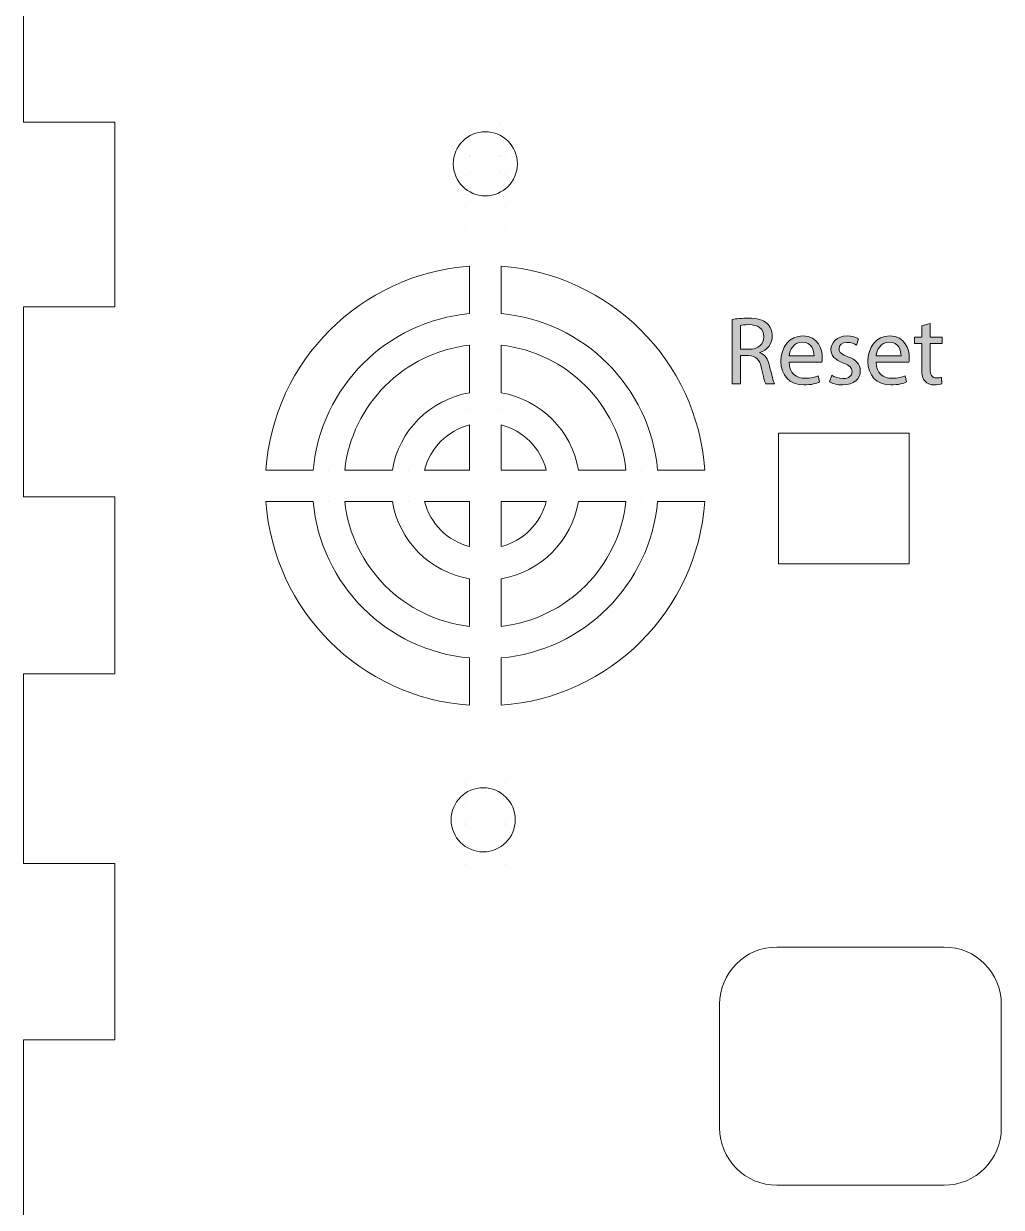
# Model space of a CAD drawing. Header units: inches. Extents: x -23 to 288, y -150 to 216.
# Drawn here: x 90.9 to 133.6, y -105.2 to -53.5 of the extents above; entities that cross this region are included whole.
import ezdxf

# ---------------------------------------------------------------- set-up
doc = ezdxf.new("R2010")
doc.units = ezdxf.units.IN
doc.header["$MEASUREMENT"] = 0

# ---------------------------------------------------------------- blocks, each defined once
blk = doc.blocks.new('block 295')
at = {"color": 7, "lineweight": 15, "true_color": 0xffffff}
blk.add_lwpolyline([(90.918, -57.85), (90.918, -49.525)], dxfattribs=at)
blk = doc.blocks.new('block 296')
at = {"color": 7, "lineweight": 15, "true_color": 0xffffff}
blk.add_lwpolyline([(94.905, -57.85), (90.918, -57.85)], dxfattribs=at)
blk = doc.blocks.new('block 297')
at = {"color": 7, "lineweight": 15, "true_color": 0xffffff}
blk.add_lwpolyline([(94.905, -65.915), (94.905, -57.85)], dxfattribs=at)
blk = doc.blocks.new('block 298')
at = {"color": 7, "lineweight": 15, "true_color": 0xffffff}
blk.add_lwpolyline([(90.918, -65.915), (94.905, -65.915)], dxfattribs=at)
blk = doc.blocks.new('block 299')
at = {"color": 7, "lineweight": 15, "true_color": 0xffffff}
blk.add_lwpolyline([(90.918, -74.206), (90.918, -65.915)], dxfattribs=at)
blk = doc.blocks.new('block 300')
at = {"color": 7, "lineweight": 15, "true_color": 0xffffff}
blk.add_lwpolyline([(94.905, -74.206), (90.918, -74.206)], dxfattribs=at)
blk = doc.blocks.new('block 301')
at = {"color": 7, "lineweight": 15, "true_color": 0xffffff}
blk.add_lwpolyline([(94.905, -81.932), (94.905, -74.206)], dxfattribs=at)
blk = doc.blocks.new('block 302')
at = {"color": 7, "lineweight": 15, "true_color": 0xffffff}
blk.add_lwpolyline([(90.918, -81.932), (94.905, -81.932)], dxfattribs=at)
blk = doc.blocks.new('block 303')
at = {"color": 7, "lineweight": 15, "true_color": 0xffffff}
blk.add_lwpolyline([(90.918, -90.222), (90.918, -81.932)], dxfattribs=at)
blk = doc.blocks.new('block 304')
at = {"color": 7, "lineweight": 15, "true_color": 0xffffff}
blk.add_lwpolyline([(94.905, -90.222), (90.918, -90.222)], dxfattribs=at)
blk = doc.blocks.new('block 305')
at = {"color": 7, "lineweight": 15, "true_color": 0xffffff}
blk.add_lwpolyline([(94.905, -97.912), (94.905, -90.222)], dxfattribs=at)
blk = doc.blocks.new('block 306')
at = {"color": 7, "lineweight": 15, "true_color": 0xffffff}
blk.add_lwpolyline([(90.918, -97.912), (94.905, -97.912)], dxfattribs=at)
blk = doc.blocks.new('block 307')
at = {"color": 7, "lineweight": 15, "true_color": 0xffffff}
blk.add_lwpolyline([(90.918, -106.203), (90.918, -97.912)], dxfattribs=at)
blk = doc.blocks.new('block 363')
at = {"color": 7, "lineweight": 9, "true_color": 0xffffff}
blk.add_lwpolyline([(110.205, -87.536), (110.205, -87.536)], dxfattribs=at)
blk = doc.blocks.new('block 364')
at = {"color": 7, "lineweight": 9, "true_color": 0xffffff}
for points in [[(104.248, -74.409), (104.248, -74.409)], [(110.392, -80.553), (110.392, -80.553)]]:
    blk.add_lwpolyline(points, dxfattribs=at)
blk = doc.blocks.new('block 365')
at = {"color": 7, "lineweight": 9, "true_color": 0xffffff}
for points in [[(107.715, -74.409), (107.715, -74.409)], [(110.392, -77.086), (110.392, -77.086)]]:
    blk.add_lwpolyline(points, dxfattribs=at)
blk = doc.blocks.new('block 366')
at = {"color": 7, "lineweight": 9, "true_color": 0xffffff}
for points in [[(110.392, -70.36), (110.392, -70.36)], [(107.715, -73.036), (107.715, -73.036)]]:
    blk.add_lwpolyline(points, dxfattribs=at)
blk = doc.blocks.new('block 367')
at = {"color": 7, "lineweight": 9, "true_color": 0xffffff}
for points in [[(110.392, -66.892), (110.392, -66.892)], [(104.248, -73.036), (104.248, -73.036)]]:
    blk.add_lwpolyline(points, dxfattribs=at)
blk = doc.blocks.new('block 368')
at = {"color": 7, "lineweight": 9, "true_color": 0xffffff}
for points in [[(111.765, -70.36), (111.765, -70.36)], [(114.442, -73.036), (114.442, -73.036)]]:
    blk.add_lwpolyline(points, dxfattribs=at)
blk = doc.blocks.new('block 369')
at = {"color": 7, "lineweight": 9, "true_color": 0xffffff}
for points in [[(111.765, -66.892), (111.765, -66.892)], [(117.909, -73.036), (117.909, -73.036)]]:
    blk.add_lwpolyline(points, dxfattribs=at)
blk = doc.blocks.new('block 370')
at = {"color": 7, "lineweight": 9, "true_color": 0xffffff}
for points in [[(114.442, -74.409), (114.442, -74.409)], [(111.765, -77.086), (111.765, -77.086)]]:
    blk.add_lwpolyline(points, dxfattribs=at)
blk = doc.blocks.new('block 371')
at = {"color": 7, "lineweight": 9, "true_color": 0xffffff}
for points in [[(117.909, -74.409), (117.909, -74.409)], [(111.765, -80.553), (111.765, -80.553)]]:
    blk.add_lwpolyline(points, dxfattribs=at)
blk = doc.blocks.new('block 372')
at = {"color": 7, "lineweight": 9, "true_color": 0xffffff}
blk.add_lwpolyline([(110.205, -88.411), (110.205, -88.411)], dxfattribs=at)
blk = doc.blocks.new('block 373')
at = {"color": 7, "lineweight": 9, "true_color": 0xffffff}
blk.add_open_spline([(110.392, -69.662), (108.663, -69.954), (107.309, -71.308), (107.017, -73.036)], degree=3, dxfattribs=at)
blk = doc.blocks.new('block 374')
at = {"color": 7, "lineweight": 9, "true_color": 0xffffff}
blk.add_open_spline([(110.392, -66.203), (106.764, -66.534), (103.889, -69.408), (103.558, -73.036)], degree=3, dxfattribs=at)
blk = doc.blocks.new('block 375')
at = {"color": 7, "lineweight": 9, "true_color": 0xffffff}
blk.add_open_spline([(103.558, -74.409), (103.889, -78.037), (106.764, -80.912), (110.392, -81.243)], degree=3, dxfattribs=at)
blk = doc.blocks.new('block 376')
at = {"color": 7, "lineweight": 9, "true_color": 0xffffff}
blk.add_open_spline([(107.017, -74.409), (107.309, -76.138), (108.663, -77.492), (110.392, -77.784)], degree=3, dxfattribs=at)
blk = doc.blocks.new('block 377')
at = {"color": 7, "lineweight": 9, "true_color": 0xffffff}
blk.add_open_spline([(111.765, -77.784), (113.493, -77.492), (114.848, -76.138), (115.14, -74.409)], degree=3, dxfattribs=at)
blk = doc.blocks.new('block 378')
at = {"color": 7, "lineweight": 9, "true_color": 0xffffff}
blk.add_open_spline([(115.14, -73.036), (114.848, -71.308), (113.493, -69.954), (111.765, -69.662)], degree=3, dxfattribs=at)
blk = doc.blocks.new('block 379')
at = {"color": 7, "lineweight": 9, "true_color": 0xffffff}
blk.add_open_spline([(118.599, -73.036), (118.267, -69.408), (115.393, -66.534), (111.765, -66.203)], degree=3, dxfattribs=at)
blk = doc.blocks.new('block 380')
at = {"color": 7, "lineweight": 9, "true_color": 0xffffff}
blk.add_open_spline([(111.765, -81.243), (115.393, -80.912), (118.267, -78.037), (118.599, -74.409)], degree=3, dxfattribs=at)
blk = doc.blocks.new('block 381')
at = {"color": 7, "lineweight": 9, "true_color": 0xffffff}
blk.add_open_spline([(110.392, -64.137), (105.625, -64.478), (101.833, -68.27), (101.492, -73.036)], degree=3, dxfattribs=at)
blk = doc.blocks.new('block 382')
at = {"color": 7, "lineweight": 9, "true_color": 0xffffff}
blk.add_lwpolyline([(110.205, -86.661), (110.205, -86.661)], dxfattribs=at)
blk = doc.blocks.new('block 383')
at = {"color": 7, "lineweight": 9, "true_color": 0xffffff}
blk.add_open_spline([(110.392, -71.064), (109.425, -71.314), (108.669, -72.069), (108.42, -73.036)], degree=3, dxfattribs=at)
blk = doc.blocks.new('block 384')
at = {"color": 7, "lineweight": 9, "true_color": 0xffffff}
blk.add_open_spline([(110.392, -67.583), (107.523, -67.903), (105.259, -70.168), (104.938, -73.036)], degree=3, dxfattribs=at)
blk = doc.blocks.new('block 385')
at = {"color": 7, "lineweight": 9, "true_color": 0xffffff}
blk.add_open_spline([(101.492, -74.409), (101.833, -79.176), (105.625, -82.968), (110.392, -83.309)], degree=3, dxfattribs=at)
blk = doc.blocks.new('block 386')
at = {"color": 7, "lineweight": 9, "true_color": 0xffffff}
blk.add_open_spline([(104.938, -74.409), (105.259, -77.278), (107.523, -79.542), (110.392, -79.863)], degree=3, dxfattribs=at)
blk = doc.blocks.new('block 387')
at = {"color": 7, "lineweight": 9, "true_color": 0xffffff}
blk.add_open_spline([(108.42, -74.409), (108.669, -75.377), (109.425, -76.132), (110.392, -76.382)], degree=3, dxfattribs=at)
blk = doc.blocks.new('block 388')
at = {"color": 7, "lineweight": 9, "true_color": 0xffffff}
blk.add_open_spline([(111.765, -76.382), (112.732, -76.132), (113.487, -75.377), (113.737, -74.409)], degree=3, dxfattribs=at)
blk = doc.blocks.new('block 389')
at = {"color": 7, "lineweight": 9, "true_color": 0xffffff}
blk.add_open_spline([(113.737, -73.036), (113.487, -72.069), (112.732, -71.314), (111.765, -71.064)], degree=3, dxfattribs=at)
blk = doc.blocks.new('block 390')
at = {"color": 7, "lineweight": 9, "true_color": 0xffffff}
blk.add_open_spline([(117.219, -73.036), (116.898, -70.168), (114.634, -67.903), (111.765, -67.583)], degree=3, dxfattribs=at)
blk = doc.blocks.new('block 391')
at = {"color": 7, "lineweight": 9, "true_color": 0xffffff}
blk.add_open_spline([(120.665, -73.036), (120.323, -68.27), (116.532, -64.478), (111.765, -64.137)], degree=3, dxfattribs=at)
blk = doc.blocks.new('block 392')
at = {"color": 7, "lineweight": 9, "true_color": 0xffffff}
blk.add_open_spline([(111.765, -83.309), (116.532, -82.968), (120.323, -79.176), (120.665, -74.409)], degree=3, dxfattribs=at)
blk = doc.blocks.new('block 393')
at = {"color": 7, "lineweight": 9, "true_color": 0xffffff}
blk.add_open_spline([(111.765, -79.863), (114.634, -79.542), (116.898, -77.278), (117.219, -74.409)], degree=3, dxfattribs=at)
blk = doc.blocks.new('block 394')
at = {"color": 7, "lineweight": 9, "true_color": 0xffffff}
blk.add_lwpolyline([(110.403, -60.698), (110.403, -60.698)], dxfattribs=at)
blk = doc.blocks.new('block 395')
at = {"color": 7, "lineweight": 9, "true_color": 0xffffff}
blk.add_lwpolyline([(110.403, -60.022), (110.403, -60.022)], dxfattribs=at)
blk = doc.blocks.new('block 396')
at = {"color": 7, "lineweight": 9, "true_color": 0xffffff}
blk.add_lwpolyline([(111.754, -60.698), (111.754, -60.698)], dxfattribs=at)
blk = doc.blocks.new('block 397')
at = {"color": 7, "lineweight": 9, "true_color": 0xffffff}
blk.add_lwpolyline([(111.754, -60.022), (111.754, -60.022)], dxfattribs=at)
blk = doc.blocks.new('block 398')
at = {"color": 7, "lineweight": 9, "true_color": 0xffffff}
blk.add_lwpolyline([(111.952, -86.661), (111.952, -86.661)], dxfattribs=at)
blk = doc.blocks.new('block 399')
at = {"color": 7, "lineweight": 9, "true_color": 0xffffff}
blk.add_lwpolyline([(111.952, -87.536), (111.952, -87.536)], dxfattribs=at)
blk = doc.blocks.new('block 400')
at = {"color": 7, "lineweight": 9, "true_color": 0xffffff}
for points in [[(111.754, -59.345), (111.754, -59.345)], [(118.776, -73.036), (118.776, -73.036)]]:
    blk.add_lwpolyline(points, dxfattribs=at)
blk = doc.blocks.new('block 401')
at = {"color": 7, "lineweight": 9, "true_color": 0xffffff}
blk.add_lwpolyline([(110.403, -59.345), (110.403, -59.345)], dxfattribs=at)
blk = doc.blocks.new('block 402')
at = {"color": 7, "lineweight": 9, "true_color": 0xffffff}
for points in [[(118.776, -74.409), (118.776, -74.409)], [(111.952, -88.411), (111.952, -88.411)]]:
    blk.add_lwpolyline(points, dxfattribs=at)
blk = doc.blocks.new('block 403')
at = {"color": 7, "lineweight": 9, "true_color": 0xffffff}
blk.add_lwpolyline([(111.765, -73.036), (111.765, -71.064)], dxfattribs=at)
blk = doc.blocks.new('block 404')
at = {"color": 7, "lineweight": 9, "true_color": 0xffffff}
blk.add_lwpolyline([(110.392, -69.662), (110.392, -67.583)], dxfattribs=at)
blk = doc.blocks.new('block 405')
at = {"color": 7, "lineweight": 9, "true_color": 0xffffff}
blk.add_lwpolyline([(110.205, -86.661), (110.205, -86.661)], dxfattribs=at)
blk = doc.blocks.new('block 406')
at = {"color": 7, "lineweight": 9, "true_color": 0xffffff}
blk.add_lwpolyline([(111.765, -73.036), (113.737, -73.036)], dxfattribs=at)
blk = doc.blocks.new('block 407')
at = {"color": 7, "lineweight": 9, "true_color": 0xffffff}
blk.add_lwpolyline([(110.392, -73.036), (110.392, -71.064)], dxfattribs=at)
blk = doc.blocks.new('block 408')
at = {"color": 7, "lineweight": 9, "true_color": 0xffffff}
blk.add_lwpolyline([(118.599, -73.036), (120.665, -73.036)], dxfattribs=at)
blk = doc.blocks.new('block 409')
at = {"color": 7, "lineweight": 9, "true_color": 0xffffff}
blk.add_lwpolyline([(118.599, -74.409), (120.665, -74.409)], dxfattribs=at)
blk = doc.blocks.new('block 410')
at = {"color": 7, "lineweight": 9, "true_color": 0xffffff}
blk.add_lwpolyline([(115.14, -73.036), (117.219, -73.036)], dxfattribs=at)
blk = doc.blocks.new('block 411')
at = {"color": 7, "lineweight": 9, "true_color": 0xffffff}
for points in [[(111.765, -74.409), (113.737, -74.409)], [(115.14, -74.409), (117.219, -74.409)]]:
    blk.add_lwpolyline(points, dxfattribs=at)
blk = doc.blocks.new('block 412')
at = {"color": 7, "lineweight": 9, "true_color": 0xffffff}
blk.add_lwpolyline([(108.42, -74.409), (110.392, -74.409)], dxfattribs=at)
blk = doc.blocks.new('block 413')
at = {"color": 7, "lineweight": 9, "true_color": 0xffffff}
blk.add_lwpolyline([(108.42, -73.036), (110.392, -73.036)], dxfattribs=at)
blk = doc.blocks.new('block 414')
at = {"color": 7, "lineweight": 9, "true_color": 0xffffff}
blk.add_lwpolyline([(104.938, -73.036), (107.017, -73.036)], dxfattribs=at)
blk = doc.blocks.new('block 415')
at = {"color": 7, "lineweight": 9, "true_color": 0xffffff}
blk.add_lwpolyline([(104.938, -74.409), (107.017, -74.409)], dxfattribs=at)
blk = doc.blocks.new('block 416')
at = {"color": 7, "lineweight": 9, "true_color": 0xffffff}
blk.add_lwpolyline([(101.492, -74.409), (103.558, -74.409)], dxfattribs=at)
blk = doc.blocks.new('block 417')
at = {"color": 7, "lineweight": 9, "true_color": 0xffffff}
blk.add_lwpolyline([(101.492, -73.036), (103.558, -73.036)], dxfattribs=at)
blk = doc.blocks.new('block 418')
at = {"color": 7, "lineweight": 9, "true_color": 0xffffff}
blk.add_lwpolyline([(110.392, -76.382), (110.392, -74.409)], dxfattribs=at)
blk = doc.blocks.new('block 419')
at = {"color": 7, "lineweight": 9, "true_color": 0xffffff}
blk.add_lwpolyline([(111.765, -76.382), (111.765, -74.409)], dxfattribs=at)
blk = doc.blocks.new('block 420')
at = {"color": 7, "lineweight": 9, "true_color": 0xffffff}
blk.add_lwpolyline([(110.392, -79.863), (110.392, -77.784)], dxfattribs=at)
blk = doc.blocks.new('block 421')
at = {"color": 7, "lineweight": 9, "true_color": 0xffffff}
blk.add_lwpolyline([(111.765, -79.863), (111.765, -77.784)], dxfattribs=at)
blk = doc.blocks.new('block 422')
at = {"color": 7, "lineweight": 9, "true_color": 0xffffff}
blk.add_lwpolyline([(110.392, -83.309), (110.392, -81.243)], dxfattribs=at)
blk = doc.blocks.new('block 423')
at = {"color": 7, "lineweight": 9, "true_color": 0xffffff}
blk.add_lwpolyline([(111.765, -83.309), (111.765, -81.243)], dxfattribs=at)
blk = doc.blocks.new('block 424')
at = {"color": 7, "lineweight": 9, "true_color": 0xffffff}
blk.add_lwpolyline([(111.952, -86.661), (111.952, -86.661)], dxfattribs=at)
blk = doc.blocks.new('block 425')
at = {"color": 7, "lineweight": 9, "true_color": 0xffffff}
blk.add_lwpolyline([(111.765, -69.662), (111.765, -67.583)], dxfattribs=at)
blk = doc.blocks.new('block 426')
at = {"color": 7, "lineweight": 9, "true_color": 0xffffff}
blk.add_lwpolyline([(110.392, -66.203), (110.392, -64.137)], dxfattribs=at)
blk = doc.blocks.new('block 427')
at = {"color": 7, "lineweight": 9, "true_color": 0xffffff}
blk.add_lwpolyline([(111.765, -66.203), (111.765, -64.137)], dxfattribs=at)
blk = doc.blocks.new('block 428')
at = {"color": 7, "lineweight": 9, "true_color": 0xffffff}
blk.add_lwpolyline([(110.403, -60.698), (110.403, -60.698)], dxfattribs=at)
blk = doc.blocks.new('block 429')
at = {"color": 7, "lineweight": 9, "true_color": 0xffffff}
blk.add_lwpolyline([(111.754, -60.698), (111.754, -60.698)], dxfattribs=at)
blk = doc.blocks.new('block 430')
at = {"color": 7, "lineweight": 9, "true_color": 0xffffff}
blk.add_lwpolyline([(111.078, -73.723), (111.078, -73.723)], dxfattribs=at)
blk = doc.blocks.new('block 431')
at = {"color": 7, "lineweight": 9, "true_color": 0xffffff}
blk.add_lwpolyline([(111.078, -73.723), (111.078, -73.723)], dxfattribs=at)
blk = doc.blocks.new('block 362')
for name in ['block 401', 'block 400', 'block 395', 'block 397', 'block 394', 'block 428', 'block 396', 'block 429', 'block 381', 'block 426', 'block 391', 'block 427', 'block 374', 'block 379', 'block 367', 'block 369', 'block 384', 'block 404', 'block 390', 'block 425', 'block 373', 'block 378', 'block 366', 'block 368', 'block 383', 'block 407', 'block 389', 'block 403', 'block 417', 'block 414', 'block 413', 'block 406', 'block 410', 'block 408', 'block 430', 'block 431', 'block 385', 'block 416', 'block 375', 'block 364', 'block 386', 'block 415', 'block 376', 'block 365', 'block 387', 'block 412', 'block 418', 'block 370', 'block 371', 'block 377', 'block 380', 'block 388', 'block 392', 'block 393', 'block 411', 'block 419', 'block 402', 'block 409', 'block 420', 'block 421', 'block 422', 'block 423', 'block 382', 'block 405', 'block 398', 'block 424', 'block 363', 'block 399', 'block 372']:
    blk.add_blockref(name, (0, 0))
blk = doc.blocks.new('block 432')
at = {"color": 7, "lineweight": 9, "true_color": 0xffffff}
blk.add_lwpolyline([(110.205, -60.656), (110.205, -60.656)], dxfattribs=at)
blk = doc.blocks.new('block 433')
at = {"color": 7, "lineweight": 9, "true_color": 0xffffff}
blk.add_lwpolyline([(110.205, -60.656), (110.205, -60.656)], dxfattribs=at)
blk = doc.blocks.new('block 434')
at = {"color": 7, "lineweight": 9, "true_color": 0xffffff}
blk.add_lwpolyline([(111.952, -60.656), (111.952, -60.656)], dxfattribs=at)
blk = doc.blocks.new('block 269')
at = {"color": 7, "lineweight": 9, "true_color": 0xffffff}
for points in [[(111.952, -60.656), (111.952, -60.656)], [(110.205, -61.531), (110.205, -61.531)], [(111.952, -61.531), (111.952, -61.531)], [(110.205, -62.406), (110.205, -62.406)], [(111.952, -62.406), (111.952, -62.406)]]:
    blk.add_lwpolyline(points, dxfattribs=at)
at = {"color": 7, "lineweight": 15, "true_color": 0xffffff}
for points in [[(111.078, -61.062), (111.078, -61.062)], [(111.078, -61.062), (111.078, -61.062)], [(111.078, -87.067), (111.078, -87.067)]]:
    blk.add_lwpolyline(points, dxfattribs=at)
for name in ['block 295', 'block 296', 'block 297', 'block 362', 'block 432', 'block 433', 'block 434', 'block 298', 'block 299', 'block 300', 'block 301', 'block 302', 'block 303', 'block 304', 'block 305', 'block 306', 'block 307']:
    blk.add_blockref(name, (0, 0))
blk = doc.blocks.new('block 685')
at = {"true_color": 0xffffff}
h = blk.add_hatch(color=7, dxfattribs=at)
h.dxf.hatch_style = 2
edge = h.paths.add_edge_path()
edge.add_spline(control_points=[(121.851, -66.462), (122.037, -66.424), (122.303, -66.403), (122.557, -66.403), (122.951, -66.403), (123.205, -66.475), (123.382, -66.636), (123.526, -66.763), (123.607, -66.957), (123.607, -67.177), (123.607, -67.554), (123.37, -67.803), (123.069, -67.905), (123.069, -67.905), (123.069, -67.918), (123.069, -67.918), (123.289, -67.994), (123.42, -68.197), (123.488, -68.493), (123.581, -68.891), (123.649, -69.166), (123.708, -69.276), (123.708, -69.276), (123.327, -69.276), (123.327, -69.276), (123.281, -69.195), (123.217, -68.95), (123.137, -68.595), (123.052, -68.201), (122.9, -68.053), (122.566, -68.04), (122.566, -68.04), (122.219, -68.04), (122.219, -68.04), (122.219, -68.04), (122.219, -69.276), (122.219, -69.276), (122.219, -69.276), (121.851, -69.276), (121.851, -69.276), (121.851, -69.276), (121.851, -66.462), (121.851, -66.462)], knot_values=[0, 0, 0, 0, 1, 1, 1, 2, 2, 2, 3, 3, 3, 4, 4, 4, 5, 5, 5, 6, 6, 6, 7, 7, 7, 8, 8, 8, 9, 9, 9, 10, 10, 10, 11, 11, 11, 12, 12, 12, 13, 13, 13, 14, 14, 14, 14], degree=3, periodic=1)
edge = h.paths.add_edge_path()
edge.add_spline(control_points=[(122.219, -67.761), (122.219, -67.761), (122.595, -67.761), (122.595, -67.761), (122.989, -67.761), (123.238, -67.545), (123.238, -67.219), (123.238, -66.851), (122.972, -66.691), (122.583, -66.686), (122.405, -66.686), (122.278, -66.703), (122.219, -66.72), (122.219, -66.72), (122.219, -67.761), (122.219, -67.761)], knot_values=[0, 0, 0, 0, 1, 1, 1, 2, 2, 2, 3, 3, 3, 4, 4, 4, 5, 5, 5, 5], degree=3, periodic=1)
h = blk.add_hatch(color=7, dxfattribs=at)
h.dxf.hatch_style = 2
edge = h.paths.add_edge_path()
edge.add_spline(control_points=[(130.499, -66.64), (130.499, -66.64), (130.499, -67.228), (130.499, -67.228), (130.499, -67.228), (131.032, -67.228), (131.032, -67.228), (131.032, -67.228), (131.032, -67.511), (131.032, -67.511), (131.032, -67.511), (130.499, -67.511), (130.499, -67.511), (130.499, -67.511), (130.499, -68.616), (130.499, -68.616), (130.499, -68.87), (130.571, -69.014), (130.778, -69.014), (130.876, -69.014), (130.947, -69.001), (130.994, -68.988), (130.994, -68.988), (131.011, -69.267), (131.011, -69.267), (130.939, -69.297), (130.825, -69.318), (130.681, -69.318), (130.507, -69.318), (130.368, -69.263), (130.279, -69.161), (130.173, -69.051), (130.135, -68.87), (130.135, -68.628), (130.135, -68.628), (130.135, -67.511), (130.135, -67.511), (130.135, -67.511), (129.818, -67.511), (129.818, -67.511), (129.818, -67.511), (129.818, -67.228), (129.818, -67.228), (129.818, -67.228), (130.135, -67.228), (130.135, -67.228), (130.135, -67.228), (130.135, -66.737), (130.135, -66.737), (130.135, -66.737), (130.499, -66.64), (130.499, -66.64)], knot_values=[0, 0, 0, 0, 1, 1, 1, 2, 2, 2, 3, 3, 3, 4, 4, 4, 5, 5, 5, 6, 6, 6, 7, 7, 7, 8, 8, 8, 9, 9, 9, 10, 10, 10, 11, 11, 11, 12, 12, 12, 13, 13, 13, 14, 14, 14, 15, 15, 15, 16, 16, 16, 17, 17, 17, 17], degree=3, periodic=1)
h = blk.add_hatch(color=7, dxfattribs=at)
h.dxf.hatch_style = 2
edge = h.paths.add_edge_path()
edge.add_spline(control_points=[(124.34, -68.319), (124.348, -68.823), (124.67, -69.03), (125.042, -69.03), (125.309, -69.03), (125.47, -68.984), (125.609, -68.925), (125.609, -68.925), (125.673, -69.191), (125.673, -69.191), (125.541, -69.25), (125.317, -69.318), (124.991, -69.318), (124.361, -69.318), (123.984, -68.903), (123.984, -68.286), (123.984, -67.668), (124.348, -67.181), (124.945, -67.181), (125.613, -67.181), (125.791, -67.77), (125.791, -68.146), (125.791, -68.222), (125.783, -68.281), (125.778, -68.319), (125.778, -68.319), (124.34, -68.319), (124.34, -68.319)], knot_values=[0, 0, 0, 0, 1, 1, 1, 2, 2, 2, 3, 3, 3, 4, 4, 4, 5, 5, 5, 6, 6, 6, 7, 7, 7, 8, 8, 8, 9, 9, 9, 9], degree=3, periodic=1)
edge = h.paths.add_edge_path()
edge.add_spline(control_points=[(125.431, -68.053), (125.436, -67.816), (125.334, -67.448), (124.915, -67.448), (124.539, -67.448), (124.374, -67.795), (124.344, -68.053), (124.344, -68.053), (125.431, -68.053), (125.431, -68.053)], knot_values=[0, 0, 0, 0, 1, 1, 1, 2, 2, 2, 3, 3, 3, 3], degree=3, periodic=1)
h = blk.add_hatch(color=7, dxfattribs=at)
h.dxf.hatch_style = 2
edge = h.paths.add_edge_path()
edge.add_spline(control_points=[(126.202, -68.895), (126.313, -68.967), (126.507, -69.043), (126.693, -69.043), (126.964, -69.043), (127.091, -68.908), (127.091, -68.738), (127.091, -68.561), (126.985, -68.463), (126.71, -68.362), (126.342, -68.231), (126.169, -68.028), (126.169, -67.782), (126.169, -67.452), (126.435, -67.181), (126.875, -67.181), (127.083, -67.181), (127.265, -67.241), (127.379, -67.308), (127.379, -67.308), (127.286, -67.579), (127.286, -67.579), (127.205, -67.528), (127.057, -67.46), (126.867, -67.46), (126.647, -67.46), (126.524, -67.588), (126.524, -67.74), (126.524, -67.909), (126.647, -67.985), (126.913, -68.087), (127.269, -68.222), (127.451, -68.4), (127.451, -68.705), (127.451, -69.064), (127.171, -69.318), (126.685, -69.318), (126.461, -69.318), (126.253, -69.263), (126.109, -69.179), (126.109, -69.179), (126.202, -68.895), (126.202, -68.895)], knot_values=[0, 0, 0, 0, 1, 1, 1, 2, 2, 2, 3, 3, 3, 4, 4, 4, 5, 5, 5, 6, 6, 6, 7, 7, 7, 8, 8, 8, 9, 9, 9, 10, 10, 10, 11, 11, 11, 12, 12, 12, 13, 13, 13, 14, 14, 14, 14], degree=3, periodic=1)
h = blk.add_hatch(color=7, dxfattribs=at)
h.dxf.hatch_style = 2
edge = h.paths.add_edge_path()
edge.add_spline(control_points=[(128.137, -68.319), (128.145, -68.823), (128.467, -69.03), (128.839, -69.03), (129.106, -69.03), (129.267, -68.984), (129.406, -68.925), (129.406, -68.925), (129.47, -69.191), (129.47, -69.191), (129.339, -69.25), (129.114, -69.318), (128.789, -69.318), (128.158, -69.318), (127.782, -68.903), (127.782, -68.286), (127.782, -67.668), (128.145, -67.181), (128.742, -67.181), (129.411, -67.181), (129.588, -67.77), (129.588, -68.146), (129.588, -68.222), (129.58, -68.281), (129.576, -68.319), (129.576, -68.319), (128.137, -68.319), (128.137, -68.319)], knot_values=[0, 0, 0, 0, 1, 1, 1, 2, 2, 2, 3, 3, 3, 4, 4, 4, 5, 5, 5, 6, 6, 6, 7, 7, 7, 8, 8, 8, 9, 9, 9, 9], degree=3, periodic=1)
edge = h.paths.add_edge_path()
edge.add_spline(control_points=[(129.229, -68.053), (129.233, -67.816), (129.131, -67.448), (128.712, -67.448), (128.336, -67.448), (128.171, -67.795), (128.141, -68.053), (128.141, -68.053), (129.229, -68.053), (129.229, -68.053)], knot_values=[0, 0, 0, 0, 1, 1, 1, 2, 2, 2, 3, 3, 3, 3], degree=3, periodic=1)
at = {"lineweight": 0}
for points, knots in [([(121.851, -66.462), (122.037, -66.424), (122.303, -66.403), (122.557, -66.403), (122.951, -66.403), (123.205, -66.475), (123.382, -66.636), (123.526, -66.763), (123.607, -66.957), (123.607, -67.177), (123.607, -67.554), (123.37, -67.803), (123.069, -67.905), (123.069, -67.905), (123.069, -67.918), (123.069, -67.918), (123.289, -67.994), (123.42, -68.197), (123.488, -68.493), (123.581, -68.891), (123.649, -69.166), (123.708, -69.276), (123.708, -69.276), (123.327, -69.276), (123.327, -69.276), (123.281, -69.195), (123.217, -68.95), (123.137, -68.595), (123.052, -68.201), (122.9, -68.053), (122.566, -68.04), (122.566, -68.04), (122.219, -68.04), (122.219, -68.04), (122.219, -68.04), (122.219, -69.276), (122.219, -69.276), (122.219, -69.276), (121.851, -69.276), (121.851, -69.276), (121.851, -69.276), (121.851, -66.462), (121.851, -66.462)], [0, 0, 0, 0, 1, 1, 1, 2, 2, 2, 3, 3, 3, 4, 4, 4, 5, 5, 5, 6, 6, 6, 7, 7, 7, 8, 8, 8, 9, 9, 9, 10, 10, 10, 11, 11, 11, 12, 12, 12, 13, 13, 13, 14, 14, 14, 14]), ([(130.499, -66.64), (130.499, -66.64), (130.499, -67.228), (130.499, -67.228), (130.499, -67.228), (131.032, -67.228), (131.032, -67.228), (131.032, -67.228), (131.032, -67.511), (131.032, -67.511), (131.032, -67.511), (130.499, -67.511), (130.499, -67.511), (130.499, -67.511), (130.499, -68.616), (130.499, -68.616), (130.499, -68.87), (130.571, -69.014), (130.778, -69.014), (130.876, -69.014), (130.947, -69.001), (130.994, -68.988), (130.994, -68.988), (131.011, -69.267), (131.011, -69.267), (130.939, -69.297), (130.825, -69.318), (130.681, -69.318), (130.507, -69.318), (130.368, -69.263), (130.279, -69.161), (130.173, -69.051), (130.135, -68.87), (130.135, -68.628), (130.135, -68.628), (130.135, -67.511), (130.135, -67.511), (130.135, -67.511), (129.818, -67.511), (129.818, -67.511), (129.818, -67.511), (129.818, -67.228), (129.818, -67.228), (129.818, -67.228), (130.135, -67.228), (130.135, -67.228), (130.135, -67.228), (130.135, -66.737), (130.135, -66.737), (130.135, -66.737), (130.499, -66.64), (130.499, -66.64)], [0, 0, 0, 0, 1, 1, 1, 2, 2, 2, 3, 3, 3, 4, 4, 4, 5, 5, 5, 6, 6, 6, 7, 7, 7, 8, 8, 8, 9, 9, 9, 10, 10, 10, 11, 11, 11, 12, 12, 12, 13, 13, 13, 14, 14, 14, 15, 15, 15, 16, 16, 16, 17, 17, 17, 17]), ([(122.219, -67.761), (122.219, -67.761), (122.595, -67.761), (122.595, -67.761), (122.989, -67.761), (123.238, -67.545), (123.238, -67.219), (123.238, -66.851), (122.972, -66.691), (122.583, -66.686), (122.405, -66.686), (122.278, -66.703), (122.219, -66.72), (122.219, -66.72), (122.219, -67.761), (122.219, -67.761)], [0, 0, 0, 0, 1, 1, 1, 2, 2, 2, 3, 3, 3, 4, 4, 4, 5, 5, 5, 5]), ([(124.34, -68.319), (124.348, -68.823), (124.67, -69.03), (125.042, -69.03), (125.309, -69.03), (125.47, -68.984), (125.609, -68.925), (125.609, -68.925), (125.673, -69.191), (125.673, -69.191), (125.541, -69.25), (125.317, -69.318), (124.991, -69.318), (124.361, -69.318), (123.984, -68.903), (123.984, -68.286), (123.984, -67.668), (124.348, -67.181), (124.945, -67.181), (125.613, -67.181), (125.791, -67.77), (125.791, -68.146), (125.791, -68.222), (125.783, -68.281), (125.778, -68.319), (125.778, -68.319), (124.34, -68.319), (124.34, -68.319)], [0, 0, 0, 0, 1, 1, 1, 2, 2, 2, 3, 3, 3, 4, 4, 4, 5, 5, 5, 6, 6, 6, 7, 7, 7, 8, 8, 8, 9, 9, 9, 9]), ([(126.202, -68.895), (126.313, -68.967), (126.507, -69.043), (126.693, -69.043), (126.964, -69.043), (127.091, -68.908), (127.091, -68.738), (127.091, -68.561), (126.985, -68.463), (126.71, -68.362), (126.342, -68.231), (126.169, -68.028), (126.169, -67.782), (126.169, -67.452), (126.435, -67.181), (126.875, -67.181), (127.083, -67.181), (127.265, -67.241), (127.379, -67.308), (127.379, -67.308), (127.286, -67.579), (127.286, -67.579), (127.205, -67.528), (127.057, -67.46), (126.867, -67.46), (126.647, -67.46), (126.524, -67.588), (126.524, -67.74), (126.524, -67.909), (126.647, -67.985), (126.913, -68.087), (127.269, -68.222), (127.451, -68.4), (127.451, -68.705), (127.451, -69.064), (127.171, -69.318), (126.685, -69.318), (126.461, -69.318), (126.253, -69.263), (126.109, -69.179), (126.109, -69.179), (126.202, -68.895), (126.202, -68.895)], [0, 0, 0, 0, 1, 1, 1, 2, 2, 2, 3, 3, 3, 4, 4, 4, 5, 5, 5, 6, 6, 6, 7, 7, 7, 8, 8, 8, 9, 9, 9, 10, 10, 10, 11, 11, 11, 12, 12, 12, 13, 13, 13, 14, 14, 14, 14]), ([(128.137, -68.319), (128.145, -68.823), (128.467, -69.03), (128.839, -69.03), (129.106, -69.03), (129.267, -68.984), (129.406, -68.925), (129.406, -68.925), (129.47, -69.191), (129.47, -69.191), (129.339, -69.25), (129.114, -69.318), (128.789, -69.318), (128.158, -69.318), (127.782, -68.903), (127.782, -68.286), (127.782, -67.668), (128.145, -67.181), (128.742, -67.181), (129.411, -67.181), (129.588, -67.77), (129.588, -68.146), (129.588, -68.222), (129.58, -68.281), (129.576, -68.319), (129.576, -68.319), (128.137, -68.319), (128.137, -68.319)], [0, 0, 0, 0, 1, 1, 1, 2, 2, 2, 3, 3, 3, 4, 4, 4, 5, 5, 5, 6, 6, 6, 7, 7, 7, 8, 8, 8, 9, 9, 9, 9]), ([(125.431, -68.053), (125.436, -67.816), (125.334, -67.448), (124.915, -67.448), (124.539, -67.448), (124.374, -67.795), (124.344, -68.053), (124.344, -68.053), (125.431, -68.053), (125.431, -68.053)], [0, 0, 0, 0, 1, 1, 1, 2, 2, 2, 3, 3, 3, 3]), ([(129.229, -68.053), (129.233, -67.816), (129.131, -67.448), (128.712, -67.448), (128.336, -67.448), (128.171, -67.795), (128.141, -68.053), (128.141, -68.053), (129.229, -68.053), (129.229, -68.053)], [0, 0, 0, 0, 1, 1, 1, 2, 2, 2, 3, 3, 3, 3])]:
    blk.add_open_spline(points, degree=3, knots=knots, dxfattribs=at)
blk = doc.blocks.new('block 695')
at = {"color": 7, "lineweight": 15, "true_color": 0xffffff}
blk.add_lwpolyline([(129.583, -71.43), (129.583, -77.13), (123.883, -77.13), (123.883, -71.43), (129.583, -71.43)], dxfattribs=at)
blk = doc.blocks.new('block 694')
blk.add_blockref('block 695', (0, 0))
blk = doc.blocks.new('block 704')
at = {"color": 7, "lineweight": 9, "true_color": 0xffffff}
blk.add_lwpolyline([(110.403, -59.298), (110.403, -59.298)], dxfattribs=at)
blk = doc.blocks.new('block 705')
at = {"color": 7, "lineweight": 9, "true_color": 0xffffff}
blk.add_lwpolyline([(110.403, -58.622), (110.403, -58.622)], dxfattribs=at)
blk = doc.blocks.new('block 706')
at = {"color": 7, "lineweight": 9, "true_color": 0xffffff}
blk.add_lwpolyline([(111.754, -59.298), (111.754, -59.298)], dxfattribs=at)
blk = doc.blocks.new('block 707')
at = {"color": 7, "lineweight": 9, "true_color": 0xffffff}
blk.add_lwpolyline([(111.754, -58.622), (111.754, -58.622)], dxfattribs=at)
blk = doc.blocks.new('block 708')
at = {"color": 7, "lineweight": 9, "true_color": 0xffffff}
blk.add_lwpolyline([(110.403, -57.945), (110.403, -57.945)], dxfattribs=at)
blk = doc.blocks.new('block 709')
at = {"color": 7, "lineweight": 9, "true_color": 0xffffff}
blk.add_lwpolyline([(110.403, -59.298), (110.403, -59.298)], dxfattribs=at)
blk = doc.blocks.new('block 710')
at = {"color": 7, "lineweight": 9, "true_color": 0xffffff}
blk.add_lwpolyline([(111.754, -59.298), (111.754, -59.298)], dxfattribs=at)
blk = doc.blocks.new('block 711')
at = {"color": 7, "lineweight": 9, "true_color": 0xffffff}
blk.add_lwpolyline([(110.205, -59.256), (110.205, -59.256)], dxfattribs=at)
blk = doc.blocks.new('block 712')
at = {"color": 7, "lineweight": 9, "true_color": 0xffffff}
blk.add_lwpolyline([(110.205, -59.256), (110.205, -59.256)], dxfattribs=at)
blk = doc.blocks.new('block 713')
at = {"color": 7, "lineweight": 9, "true_color": 0xffffff}
blk.add_lwpolyline([(111.952, -59.256), (111.952, -59.256)], dxfattribs=at)
blk = doc.blocks.new('block 714')
at = {"color": 7, "lineweight": 9, "true_color": 0xffffff}
blk.add_lwpolyline([(110.205, -89.405), (110.205, -89.405)], dxfattribs=at)
blk = doc.blocks.new('block 715')
at = {"color": 7, "lineweight": 9, "true_color": 0xffffff}
blk.add_lwpolyline([(110.205, -90.28), (110.205, -90.28)], dxfattribs=at)
blk = doc.blocks.new('block 716')
at = {"color": 7, "lineweight": 9, "true_color": 0xffffff}
blk.add_lwpolyline([(110.205, -88.53), (110.205, -88.53)], dxfattribs=at)
blk = doc.blocks.new('block 717')
at = {"color": 7, "lineweight": 9, "true_color": 0xffffff}
blk.add_lwpolyline([(111.952, -88.53), (111.952, -88.53)], dxfattribs=at)
blk = doc.blocks.new('block 718')
at = {"color": 7, "lineweight": 9, "true_color": 0xffffff}
blk.add_lwpolyline([(111.952, -89.405), (111.952, -89.405)], dxfattribs=at)
blk = doc.blocks.new('block 719')
at = {"color": 7, "lineweight": 9, "true_color": 0xffffff}
blk.add_lwpolyline([(110.205, -88.53), (110.205, -88.53)], dxfattribs=at)
blk = doc.blocks.new('block 720')
at = {"color": 7, "lineweight": 9, "true_color": 0xffffff}
blk.add_lwpolyline([(111.952, -88.53), (111.952, -88.53)], dxfattribs=at)

msp = doc.modelspace()

# ---------------------------------------------------------------- linework, layer by layer
at = {"color": 7, "lineweight": 9, "true_color": 0xffffff}
for points in [[(111.754, -57.945), (111.754, -57.945)], [(111.952, -59.256), (111.952, -59.256)], [(110.205, -60.131), (110.205, -60.131)], [(111.952, -60.131), (111.952, -60.131)], [(110.205, -61.006), (110.205, -61.006)], [(111.952, -61.006), (111.952, -61.006)], [(111.952, -90.28), (111.952, -90.28)]]:
    msp.add_lwpolyline(points, dxfattribs=at)
at = {"color": 7, "lineweight": 15, "true_color": 0xffffff}
for points in [[(111.078, -59.662), (111.078, -59.662)], [(111.078, -59.662), (111.078, -59.662)], [(111.078, -88.936), (111.078, -88.936)]]:
    msp.add_lwpolyline(points, dxfattribs=at)
at = {"color": 7, "lineweight": 35, "true_color": 0xffffff}
msp.add_lwpolyline([(129.583, -71.426), (129.583, -71.426)], dxfattribs=at)
at = {"color": 7, "lineweight": 15, "true_color": 0xffffff}
for points, knots in [([(112.478, -59.662), (112.478, -60.435), (111.852, -61.062), (111.078, -61.062), (110.305, -61.062), (109.678, -60.435), (109.678, -59.662), (109.678, -58.889), (110.305, -58.262), (111.078, -58.262), (111.852, -58.262), (112.478, -58.889), (112.478, -59.662)], [0, 0, 0, 0, 1, 1, 1, 2, 2, 2, 3, 3, 3, 4, 4, 4, 4]), ([(112.385, -88.309), (112.385, -89.082), (111.758, -89.709), (110.985, -89.709), (110.212, -89.709), (109.585, -89.082), (109.585, -88.309), (109.585, -87.536), (110.212, -86.909), (110.985, -86.909), (111.758, -86.909), (112.385, -87.536), (112.385, -88.309)], [0, 0, 0, 0, 1, 1, 1, 2, 2, 2, 3, 3, 3, 4, 4, 4, 4]), ([(131.109, -93.867), (131.109, -93.867), (123.809, -93.867), (123.809, -93.867), (122.428, -93.867), (121.309, -94.986), (121.309, -96.367), (121.309, -96.367), (121.309, -101.767), (121.309, -101.767), (121.309, -103.148), (122.428, -104.267), (123.809, -104.267), (123.809, -104.267), (131.109, -104.267), (131.109, -104.267), (132.49, -104.267), (133.609, -103.148), (133.609, -101.767), (133.609, -101.767), (133.609, -96.367), (133.609, -96.367), (133.609, -94.986), (132.49, -93.867), (131.109, -93.867)], [0, 0, 0, 0, 1, 1, 1, 2, 2, 2, 3, 3, 3, 4, 4, 4, 5, 5, 5, 6, 6, 6, 7, 7, 7, 8, 8, 8, 8])]:
    msp.add_open_spline(points, degree=3, knots=knots, dxfattribs=at)

# ---------------------------------------------------------------- block references
for name in ['block 269', 'block 708', 'block 705', 'block 707', 'block 711', 'block 712', 'block 704', 'block 709', 'block 706', 'block 710', 'block 713', 'block 685', 'block 694', 'block 716', 'block 719', 'block 717', 'block 720', 'block 714', 'block 718', 'block 715']:
    msp.add_blockref(name, (0, 0))

doc.saveas('drawing.dxf')
